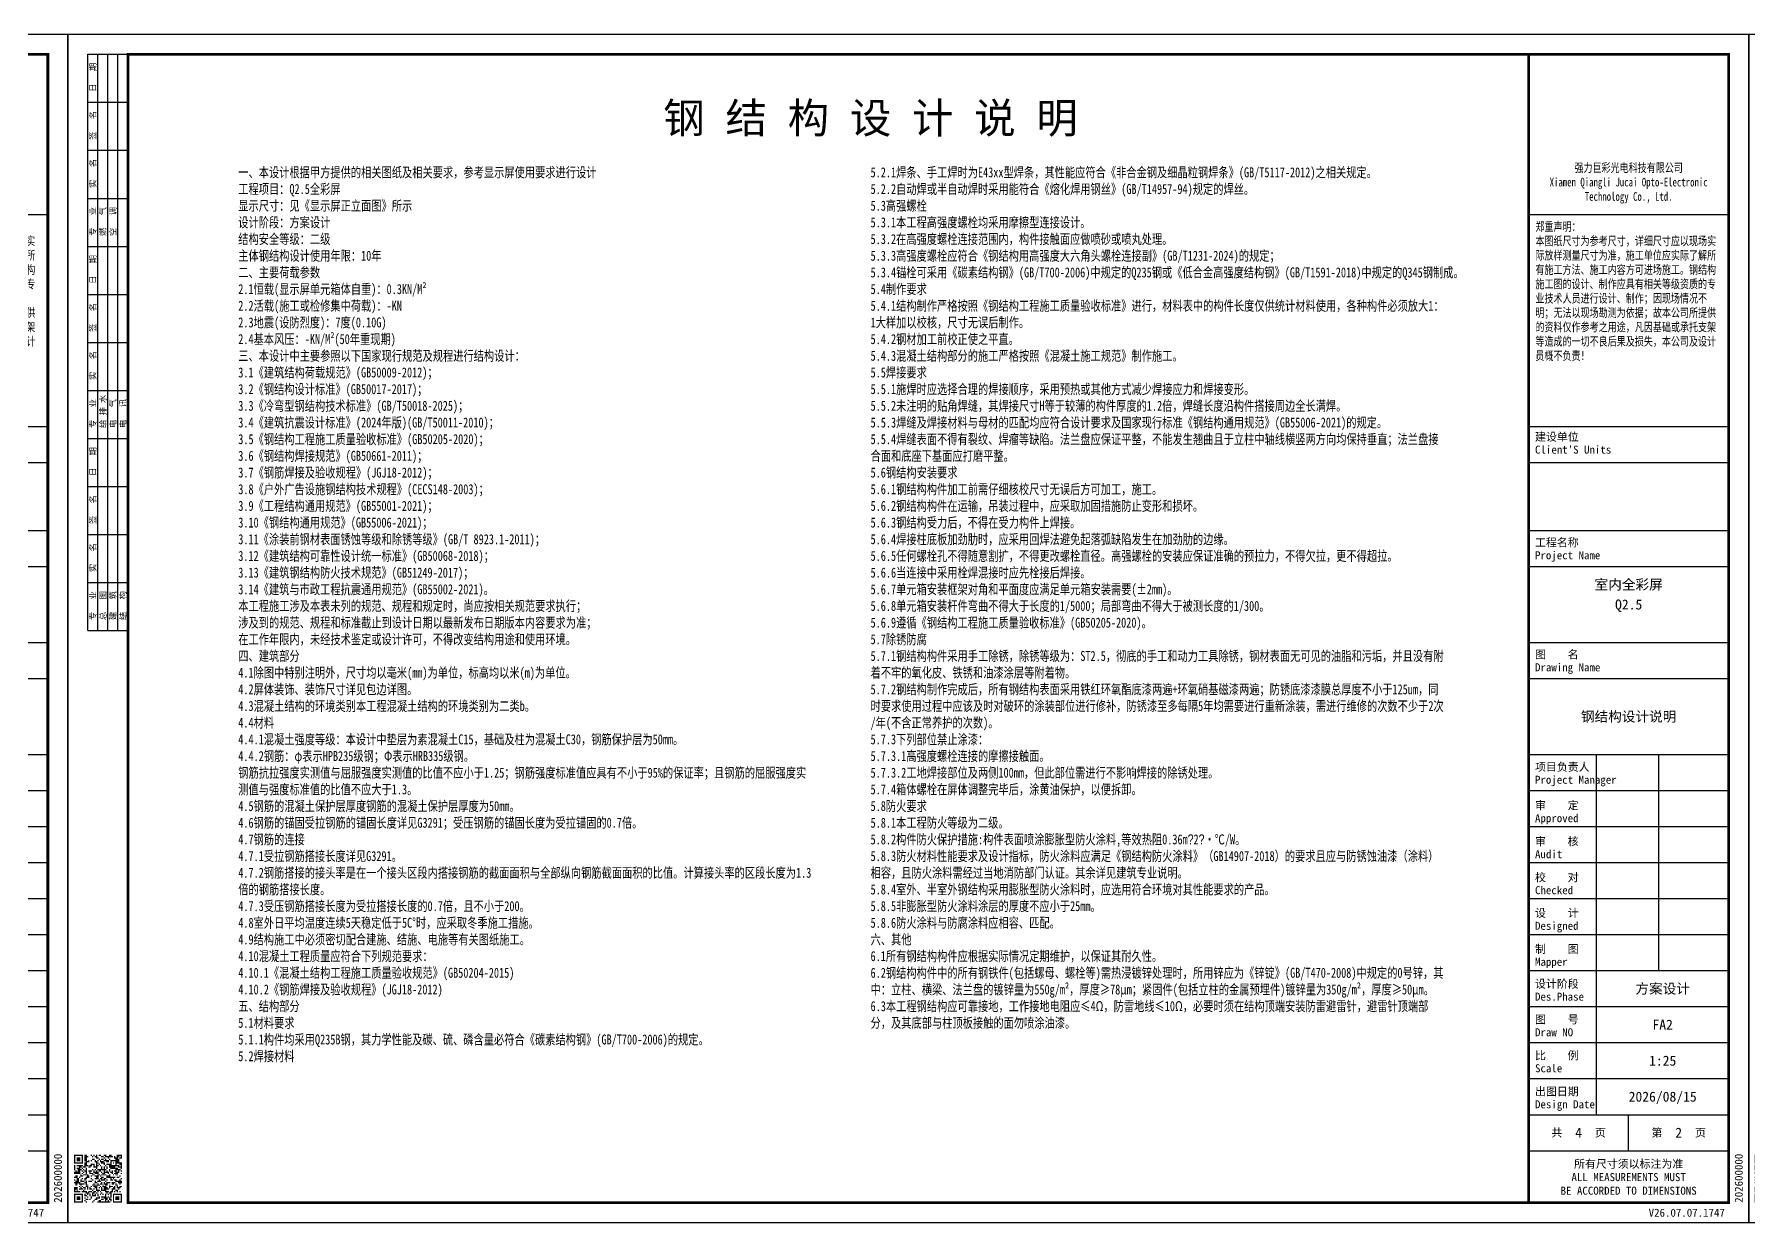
# Model space of a CAD drawing. Header units: millimetres. Extents: x -22809 to 19191, y -4184 to 3241.
# Drawn here: x -12519 to -1809, y -4184 to 3241 of the extents above; entities that cross this region are included whole.
import ezdxf
from ezdxf.enums import TextEntityAlignment as Align

# ---------------------------------------------------------------- set-up
doc = ezdxf.new("R2010")
doc.units = ezdxf.units.MM
doc.layers.add('会签栏框', color=4, linetype='Continuous')
doc.styles.add('ST', font='simsun.ttf', dxfattribs={"width": 0.75})

# ---------------------------------------------------------------- blocks, each defined once
blk = doc.blocks.new('TK')
at = {"color": 4}
blk.add_lwpolyline([(0, 0), (-420, 0), (-420, 297), (0, 297)], close=True, dxfattribs=at)
at = {"color": 4, "const_width": 0.7}
blk.add_lwpolyline([(-5, 5), (-405, 5), (-405, 292), (-5, 292)], close=True, dxfattribs=at)
blk.add_lwpolyline([(-55, 5), (-55, 292)], dxfattribs=at)
at = {"color": 4}
for points in [[(-55, 252), (-5, 252)], [(-55, 199), (-5, 199)], [(-55, 190), (-5, 190)], [(-55, 173), (-5, 173)], [(-55, 164), (-5, 164)], [(-55, 145), (-5, 145)], [(-55, 136), (-5, 136)], [(-55, 117), (-5, 117)], [(-38, 27), (-38, 117)], [(-22.5, 63), (-22.5, 117)], [(-55, 108), (-5, 108)], [(-55, 99), (-5, 99)], [(-55, 90), (-5, 90)], [(-55, 81), (-5, 81)], [(-55, 72), (-5, 72)], [(-55, 63), (-5, 63)], [(-55, 54), (-5, 54)], [(-55, 45), (-5, 45)], [(-55, 36), (-5, 36)], [(-55, 27), (-5, 27)], [(-30, 18), (-30, 27)], [(-55, 18), (-5, 18)]]:
    blk.add_lwpolyline(points, dxfattribs=at)
at = {"color": 0, "const_width": 0.324}
for points in [[(-418.5, 16.84), (-416.23, 16.84)], [(-418.5, 16.51), (-418.18, 16.51)], [(-418.5, 16.19), (-418.18, 16.19)], [(-418.5, 15.86), (-418.18, 15.86)], [(-418.5, 15.54), (-418.18, 15.54)], [(-418.5, 15.22), (-418.18, 15.22)], [(-418.5, 14.89), (-416.23, 14.89)], [(-418.5, 14.24), (-418.18, 14.24)], [(-418.5, 13.92), (-418.18, 13.92)], [(-418.5, 13.59), (-418.18, 13.59)], [(-418.5, 13.27), (-418.18, 13.27)], [(-418.18, 12.95), (-417.85, 12.95)], [(-417.85, 16.19), (-416.88, 16.19)], [(-417.85, 15.86), (-416.88, 15.86)], [(-417.85, 15.54), (-416.88, 15.54)], [(-417.85, 14.24), (-416.23, 14.24)], [(-417.85, 13.59), (-416.88, 13.59)], [(-417.53, 13.27), (-416.55, 13.27)], [(-417.53, 12.95), (-416.88, 12.95)], [(-417.2, 13.92), (-416.55, 13.92)], [(-416.55, 16.51), (-416.23, 16.51)], [(-416.55, 16.19), (-416.23, 16.19)], [(-416.55, 15.86), (-416.23, 15.86)], [(-416.55, 15.54), (-416.23, 15.54)], [(-416.55, 15.22), (-416.23, 15.22)], [(-416.55, 13.59), (-416.23, 13.59)], [(-416.55, 12.95), (-416.23, 12.95)], [(-416.23, 13.92), (-415.58, 13.92)], [(-416.23, 13.27), (-415.91, 13.27)], [(-415.91, 16.84), (-415.26, 16.84)], [(-415.91, 16.51), (-414.93, 16.51)], [(-415.91, 16.19), (-415.26, 16.19)], [(-415.91, 15.86), (-415.26, 15.86)], [(-415.91, 15.54), (-415.26, 15.54)], [(-415.91, 14.89), (-415.26, 14.89)], [(-415.91, 14.57), (-415.26, 14.57)], [(-415.91, 14.24), (-414.93, 14.24)], [(-415.91, 12.95), (-415.26, 12.95)], [(-415.58, 15.22), (-414.61, 15.22)], [(-415.58, 13.59), (-415.26, 13.59)], [(-415.58, 13.27), (-415.26, 13.27)], [(-414.93, 15.54), (-414.61, 15.54)], [(-414.93, 13.92), (-414.28, 13.92)], [(-414.93, 12.95), (-413.96, 12.95)], [(-414.61, 14.24), (-413.96, 14.24)], [(-414.28, 16.84), (-413.96, 16.84)], [(-414.28, 15.54), (-413.96, 15.54)], [(-414.28, 14.57), (-413.31, 14.57)], [(-413.96, 16.51), (-413.64, 16.51)], [(-413.96, 15.86), (-413.31, 15.86)], [(-413.96, 13.27), (-413.64, 13.27)], [(-413.64, 16.84), (-413.31, 16.84)], [(-413.64, 14.24), (-413.31, 14.24)], [(-413.64, 13.92), (-412.66, 13.92)], [(-413.64, 12.95), (-413.31, 12.95)], [(-413.31, 16.51), (-412.66, 16.51)], [(-413.31, 15.54), (-412.99, 15.54)], [(-413.31, 15.22), (-412.66, 15.22)], [(-413.31, 13.27), (-412.99, 13.27)], [(-412.99, 16.84), (-412.66, 16.84)], [(-412.99, 16.19), (-412.34, 16.19)], [(-412.99, 14.89), (-412.34, 14.89)], [(-412.99, 14.57), (-412.66, 14.57)], [(-412.99, 14.24), (-412.34, 14.24)], [(-412.99, 13.59), (-412.66, 13.59)], [(-412.99, 12.95), (-412.66, 12.95)], [(-412.66, 15.54), (-412.34, 15.54)], [(-412.66, 13.27), (-410.39, 13.27)], [(-412.34, 16.84), (-411.69, 16.84)], [(-412.34, 15.86), (-412.01, 15.86)], [(-412.34, 14.57), (-412.01, 14.57)], [(-412.34, 12.95), (-411.69, 12.95)], [(-412.01, 15.54), (-411.69, 15.54)], [(-412.01, 15.22), (-411.04, 15.22)], [(-412.01, 14.24), (-411.69, 14.24)], [(-411.69, 16.51), (-411.04, 16.51)], [(-411.69, 15.86), (-411.04, 15.86)], [(-411.69, 14.89), (-410.72, 14.89)], [(-411.69, 13.92), (-411.36, 13.92)], [(-411.69, 13.59), (-411.36, 13.59)], [(-411.04, 16.84), (-410.39, 16.84)], [(-411.04, 16.19), (-410.72, 16.19)], [(-411.04, 15.54), (-409.74, 15.54)], [(-411.04, 14.57), (-410.72, 14.57)], [(-411.04, 13.92), (-410.72, 13.92)], [(-411.04, 13.59), (-410.72, 13.59)], [(-411.04, 12.95), (-410.72, 12.95)], [(-410.72, 16.51), (-408.77, 16.51)], [(-410.72, 15.86), (-410.39, 15.86)], [(-410.72, 14.24), (-410.39, 14.24)], [(-410.39, 15.22), (-409.74, 15.22)], [(-410.39, 14.57), (-409.09, 14.57)], [(-410.39, 13.92), (-410.07, 13.92)], [(-410.39, 13.59), (-410.07, 13.59)], [(-410.39, 12.95), (-410.07, 12.95)], [(-410.07, 16.19), (-409.74, 16.19)], [(-409.74, 16.84), (-409.09, 16.84)], [(-409.74, 15.86), (-409.42, 15.86)], [(-409.74, 14.24), (-407.15, 14.24)], [(-409.74, 13.92), (-408.12, 13.92)], [(-409.74, 13.27), (-409.42, 13.27)], [(-409.74, 12.95), (-409.42, 12.95)], [(-409.42, 15.54), (-407.15, 15.54)], [(-409.42, 15.22), (-409.09, 15.22)], [(-409.42, 14.89), (-409.09, 14.89)], [(-409.42, 13.59), (-407.47, 13.59)], [(-409.09, 12.95), (-408.77, 12.95)], [(-408.77, 14.89), (-408.45, 14.89)], [(-408.45, 16.51), (-408.12, 16.51)], [(-408.45, 16.19), (-407.47, 16.19)], [(-408.45, 12.95), (-407.8, 12.95)], [(-408.12, 15.86), (-407.15, 15.86)], [(-408.12, 15.22), (-407.15, 15.22)], [(-408.12, 14.89), (-406.5, 14.89)], [(-408.12, 14.57), (-407.8, 14.57)], [(-408.12, 13.27), (-406.82, 13.27)], [(-407.8, 16.84), (-406.5, 16.84)], [(-407.8, 16.51), (-407.15, 16.51)], [(-407.47, 13.92), (-406.5, 13.92)], [(-407.47, 12.95), (-407.15, 12.95)], [(-407.15, 16.19), (-406.5, 16.19)], [(-407.15, 14.57), (-406.5, 14.57)], [(-406.82, 16.51), (-406.5, 16.51)], [(-406.82, 14.24), (-406.5, 14.24)], [(-406.82, 13.59), (-406.5, 13.59)], [(-406.82, 12.95), (-406.5, 12.95)], [(-418.5, 12.62), (-416.88, 12.62)], [(-418.5, 12.3), (-416.88, 12.3)], [(-418.5, 11.32), (-417.53, 11.32)], [(-418.5, 10.68), (-418.18, 10.68)], [(-418.5, 10.03), (-416.88, 10.03)], [(-418.5, 8.73), (-417.53, 8.73)], [(-418.18, 11.65), (-417.53, 11.65)], [(-418.18, 10.35), (-417.2, 10.35)], [(-418.18, 9.7), (-417.53, 9.7)], [(-418.18, 9.38), (-417.85, 9.38)], [(-417.85, 11), (-417.2, 11)], [(-417.85, 10.68), (-417.2, 10.68)], [(-417.2, 11.32), (-416.88, 11.32)], [(-417.2, 9.7), (-415.91, 9.7)], [(-417.2, 9.05), (-416.88, 9.05)], [(-416.88, 11.97), (-416.55, 11.97)], [(-416.88, 11.65), (-416.23, 11.65)], [(-416.88, 10.68), (-416.55, 10.68)], [(-416.88, 10.35), (-415.91, 10.35)], [(-416.88, 9.38), (-416.55, 9.38)], [(-416.88, 8.73), (-416.55, 8.73)], [(-416.55, 12.3), (-416.23, 12.3)], [(-416.55, 11), (-416.23, 11)], [(-416.55, 9.05), (-416.23, 9.05)], [(-416.23, 12.62), (-415.91, 12.62)], [(-416.23, 11.97), (-414.93, 11.97)], [(-416.23, 8.73), (-415.58, 8.73)], [(-415.91, 11), (-415.26, 11)], [(-415.91, 10.68), (-415.58, 10.68)], [(-415.91, 10.03), (-415.26, 10.03)], [(-415.58, 12.62), (-415.26, 12.62)], [(-415.58, 12.3), (-415.26, 12.3)], [(-415.58, 11.32), (-414.61, 11.32)], [(-415.58, 10.35), (-415.26, 10.35)], [(-415.58, 9.7), (-415.26, 9.7)], [(-415.58, 9.38), (-414.93, 9.38)], [(-415.58, 9.05), (-414.93, 9.05)], [(-415.26, 11.65), (-414.61, 11.65)], [(-415.26, 8.73), (-414.93, 8.73)], [(-414.93, 10.35), (-413.96, 10.35)], [(-414.61, 12.62), (-414.28, 12.62)], [(-414.61, 12.3), (-413.64, 12.3)], [(-414.61, 8.73), (-414.28, 8.73)], [(-414.28, 11.65), (-413.96, 11.65)], [(-414.28, 11), (-413.96, 11)], [(-414.28, 9.05), (-413.96, 9.05)], [(-413.96, 11.97), (-413.31, 11.97)], [(-413.96, 10.68), (-413.64, 10.68)], [(-413.96, 9.38), (-412.01, 9.38)], [(-413.64, 12.62), (-412.34, 12.62)], [(-413.64, 9.7), (-413.31, 9.7)], [(-413.64, 9.05), (-412.66, 9.05)], [(-413.31, 12.3), (-412.34, 12.3)], [(-413.31, 11.65), (-412.34, 11.65)], [(-413.31, 11), (-412.34, 11)], [(-413.31, 10.35), (-412.99, 10.35)], [(-413.31, 10.03), (-412.66, 10.03)], [(-413.31, 8.73), (-412.66, 8.73)], [(-412.99, 11.32), (-412.34, 11.32)], [(-412.66, 11.97), (-412.01, 11.97)], [(-412.66, 10.35), (-411.69, 10.35)], [(-412.66, 9.7), (-412.34, 9.7)], [(-412.34, 10.68), (-412.01, 10.68)], [(-412.34, 8.73), (-412.01, 8.73)], [(-412.01, 11.65), (-411.69, 11.65)], [(-412.01, 11), (-411.36, 11)], [(-412.01, 9.7), (-411.36, 9.7)], [(-412.01, 9.05), (-411.69, 9.05)], [(-411.69, 12.62), (-411.36, 12.62)], [(-411.69, 11.97), (-410.39, 11.97)], [(-411.69, 11.32), (-411.04, 11.32)], [(-411.69, 10.68), (-410.72, 10.68)], [(-411.69, 10.03), (-411.36, 10.03)], [(-411.69, 8.73), (-411.36, 8.73)], [(-411.36, 12.3), (-410.72, 12.3)], [(-411.36, 9.38), (-411.04, 9.38)], [(-411.36, 9.05), (-410.39, 9.05)], [(-411.04, 12.62), (-409.74, 12.62)], [(-411.04, 11), (-410.39, 11)], [(-411.04, 10.03), (-410.72, 10.03)], [(-411.04, 9.7), (-410.07, 9.7)], [(-411.04, 8.73), (-410.07, 8.73)], [(-410.72, 10.35), (-410.39, 10.35)], [(-410.72, 9.38), (-410.07, 9.38)], [(-410.39, 11.65), (-409.42, 11.65)], [(-410.39, 11.32), (-408.12, 11.32)], [(-410.39, 10.68), (-410.07, 10.68)], [(-410.39, 10.03), (-409.42, 10.03)], [(-410.07, 12.3), (-409.74, 12.3)], [(-409.74, 11.97), (-409.42, 11.97)], [(-409.74, 9.38), (-409.42, 9.38)], [(-409.74, 9.05), (-408.77, 9.05)], [(-409.74, 8.73), (-409.42, 8.73)], [(-409.42, 12.62), (-408.77, 12.62)], [(-409.42, 11), (-409.09, 11)], [(-409.42, 10.68), (-408.77, 10.68)], [(-409.09, 12.3), (-408.77, 12.3)], [(-409.09, 10.03), (-408.12, 10.03)], [(-409.09, 9.7), (-408.45, 9.7)], [(-408.77, 11.97), (-408.45, 11.97)], [(-408.77, 11), (-408.45, 11)], [(-408.77, 8.73), (-408.12, 8.73)], [(-408.45, 12.3), (-407.47, 12.3)], [(-408.45, 10.68), (-407.8, 10.68)], [(-408.45, 9.05), (-408.12, 9.05)], [(-408.12, 12.62), (-407.15, 12.62)], [(-408.12, 11.97), (-407.47, 11.97)], [(-408.12, 10.35), (-406.5, 10.35)], [(-408.12, 9.7), (-407.8, 9.7)], [(-408.12, 9.38), (-407.47, 9.38)], [(-407.8, 11.32), (-407.15, 11.32)], [(-407.8, 9.05), (-407.47, 9.05)], [(-407.8, 8.73), (-406.82, 8.73)], [(-407.47, 10.03), (-406.5, 10.03)], [(-407.15, 11.65), (-406.82, 11.65)], [(-407.15, 10.68), (-406.82, 10.68)], [(-407.15, 9.7), (-406.82, 9.7)], [(-407.15, 9.05), (-406.5, 9.05)], [(-406.82, 12.3), (-406.5, 12.3)], [(-406.82, 11), (-406.5, 11)], [(-418.5, 8.41), (-417.53, 8.41)], [(-418.5, 8.08), (-418.18, 8.08)], [(-418.5, 7.76), (-416.88, 7.76)], [(-418.5, 7.11), (-416.23, 7.11)], [(-418.5, 6.78), (-418.18, 6.78)], [(-418.5, 6.46), (-418.18, 6.46)], [(-418.5, 6.14), (-418.18, 6.14)], [(-418.5, 5.81), (-418.18, 5.81)], [(-418.5, 5.49), (-418.18, 5.49)], [(-418.5, 5.16), (-416.23, 5.16)], [(-417.85, 8.08), (-417.53, 8.08)], [(-417.85, 6.46), (-416.88, 6.46)], [(-417.85, 6.14), (-416.88, 6.14)], [(-417.85, 5.81), (-416.88, 5.81)], [(-417.2, 8.41), (-416.23, 8.41)], [(-416.55, 7.76), (-415.26, 7.76)], [(-416.55, 6.78), (-416.23, 6.78)], [(-416.55, 6.46), (-416.23, 6.46)], [(-416.55, 6.14), (-416.23, 6.14)], [(-416.55, 5.81), (-416.23, 5.81)], [(-416.55, 5.49), (-416.23, 5.49)], [(-416.23, 8.08), (-415.91, 8.08)], [(-415.91, 8.41), (-415.58, 8.41)], [(-415.91, 7.11), (-415.58, 7.11)], [(-415.91, 6.78), (-415.26, 6.78)], [(-415.91, 6.14), (-415.58, 6.14)], [(-415.91, 5.49), (-415.58, 5.49)], [(-415.58, 7.43), (-414.61, 7.43)], [(-415.58, 5.81), (-414.93, 5.81)], [(-415.58, 5.16), (-415.26, 5.16)], [(-415.26, 8.41), (-414.93, 8.41)], [(-415.26, 7.11), (-414.93, 7.11)], [(-415.26, 6.46), (-414.93, 6.46)], [(-414.93, 7.76), (-413.96, 7.76)], [(-414.61, 8.41), (-413.96, 8.41)], [(-414.61, 7.11), (-414.28, 7.11)], [(-414.61, 6.78), (-414.28, 6.78)], [(-414.61, 5.81), (-414.28, 5.81)], [(-414.28, 6.46), (-413.96, 6.46)], [(-414.28, 6.14), (-413.96, 6.14)], [(-413.96, 8.08), (-413.64, 8.08)], [(-413.96, 7.43), (-413.31, 7.43)], [(-413.96, 7.11), (-413.64, 7.11)], [(-413.96, 6.78), (-412.99, 6.78)], [(-413.96, 5.16), (-413.64, 5.16)], [(-413.64, 8.41), (-413.31, 8.41)], [(-413.64, 7.76), (-412.99, 7.76)], [(-413.64, 5.49), (-413.31, 5.49)], [(-413.31, 7.11), (-412.99, 7.11)], [(-413.31, 5.81), (-412.66, 5.81)], [(-412.99, 8.41), (-412.66, 8.41)], [(-412.99, 8.08), (-412.01, 8.08)], [(-412.99, 7.43), (-412.66, 7.43)], [(-412.99, 6.14), (-412.01, 6.14)], [(-412.66, 7.76), (-412.34, 7.76)], [(-412.66, 7.11), (-412.34, 7.11)], [(-412.66, 6.78), (-412.34, 6.78)], [(-412.66, 5.16), (-409.42, 5.16)], [(-412.34, 6.46), (-412.01, 6.46)], [(-412.34, 5.49), (-411.69, 5.49)], [(-412.01, 7.76), (-411.69, 7.76)], [(-412.01, 7.11), (-411.69, 7.11)], [(-411.69, 8.41), (-411.36, 8.41)], [(-411.69, 8.08), (-410.39, 8.08)], [(-411.69, 7.43), (-411.36, 7.43)], [(-411.69, 6.46), (-410.39, 6.46)], [(-411.69, 5.81), (-411.04, 5.81)], [(-411.36, 7.11), (-411.04, 7.11)], [(-411.04, 8.41), (-409.74, 8.41)], [(-411.04, 6.14), (-410.07, 6.14)], [(-410.72, 7.76), (-409.74, 7.76)], [(-410.72, 7.11), (-410.39, 7.11)], [(-410.72, 6.78), (-410.39, 6.78)], [(-410.72, 5.81), (-410.07, 5.81)], [(-410.72, 5.49), (-410.39, 5.49)], [(-410.39, 7.43), (-410.07, 7.43)], [(-410.07, 7.11), (-409.74, 7.11)], [(-410.07, 6.46), (-409.74, 6.46)], [(-410.07, 5.49), (-409.74, 5.49)], [(-409.74, 7.43), (-409.09, 7.43)], [(-409.74, 6.14), (-409.42, 6.14)], [(-409.74, 5.81), (-409.09, 5.81)], [(-409.42, 7.76), (-408.77, 7.76)], [(-409.42, 7.11), (-409.09, 7.11)], [(-409.42, 6.78), (-409.09, 6.78)], [(-409.42, 6.46), (-409.09, 6.46)], [(-409.42, 5.49), (-409.09, 5.49)], [(-409.09, 8.41), (-408.12, 8.41)], [(-409.09, 8.08), (-408.77, 8.08)], [(-408.77, 7.11), (-406.5, 7.11)], [(-408.77, 6.78), (-408.45, 6.78)], [(-408.77, 6.46), (-408.45, 6.46)], [(-408.77, 6.14), (-408.45, 6.14)], [(-408.77, 5.81), (-408.45, 5.81)], [(-408.77, 5.49), (-408.45, 5.49)], [(-408.77, 5.16), (-406.5, 5.16)], [(-408.45, 7.76), (-408.12, 7.76)], [(-408.12, 8.08), (-407.47, 8.08)], [(-408.12, 6.46), (-407.15, 6.46)], [(-408.12, 6.14), (-407.15, 6.14)], [(-408.12, 5.81), (-407.15, 5.81)], [(-407.8, 7.76), (-407.47, 7.76)], [(-407.47, 8.41), (-407.15, 8.41)], [(-407.15, 7.76), (-406.82, 7.76)], [(-406.82, 6.78), (-406.5, 6.78)], [(-406.82, 6.46), (-406.5, 6.46)], [(-406.82, 6.14), (-406.5, 6.14)], [(-406.82, 5.81), (-406.5, 5.81)], [(-406.82, 5.49), (-406.5, 5.49)]]:
    blk.add_lwpolyline(points, dxfattribs=at)
at = {"layer": '会签栏框', "color": 4}
for points in [[(-415, 148), (-415, 292)], [(-415, 292), (-405, 292)], [(-412.5, 148), (-412.5, 292)], [(-410, 148), (-410, 292)], [(-407.5, 148), (-407.5, 292)], [(-415, 280), (-405, 280)], [(-415, 268), (-405, 268)], [(-415, 256), (-405, 256)], [(-415, 244), (-405, 244)], [(-415, 232), (-405, 232)], [(-415, 220), (-405, 220)], [(-415, 208), (-405, 208)], [(-415, 196), (-405, 196)], [(-415, 184), (-405, 184)], [(-415, 172), (-405, 172)], [(-415, 160), (-405, 160)], [(-415, 148), (-405, 148)]]:
    blk.add_lwpolyline(points, dxfattribs=at)
at = {"color": 4, "style": 'ST'}
for s, p in [('建设单位', (-53.4, 195.4)), ("Client'S Units", (-53.4, 192.2)), ('工程名称', (-53.4, 169)), ('Project Name', (-53.4, 165.8)), ('图    名', (-53.4, 141)), ('Drawing Name', (-53.4, 137.8)), ('项目负责人', (-53.4, 112.9)), ('Project Manager', (-53.4, 109.7)), ('审    定', (-53.4, 103.3)), ('Approved', (-53.4, 100.1)), ('审    核', (-53.4, 94.3)), ('Audit', (-53.4, 91.1)), ('校    对', (-53.4, 85.3)), ('Checked', (-53.4, 82.1)), ('设    计', (-53.4, 76.4)), ('Designed', (-53.4, 73.2)), ('制    图', (-53.4, 67.4)), ('Mapper', (-53.4, 64.2)), ('设计阶段', (-53.4, 58.7)), ('Des.Phase', (-53.4, 55.5)), ('图    号', (-53.4, 49.8)), ('Draw NO', (-53.4, 46.6)), ('比    例', (-53.4, 40.8)), ('Scale', (-53.4, 37.6)), ('Design Date', (-53.4, 28.6)), ('出图日期', (-53.4, 31.8)), ('V26.07.07.1747', (-25, 1.5))]:
    blk.add_text(s, height=2, dxfattribs=at).set_placement(p)
for s, p in [('共      页', (-42.5, 22.5)), ('第      页', (-17.5, 22.5))]:
    blk.add_text(s, height=2, dxfattribs=at).set_placement(p, align=Align.MIDDLE_CENTER)
for s, p in [('所有尺寸须以标注为准', (-30, 13.7)), ('BE ACCORDED TO DIMENSIONS', (-30, 7)), ('ALL MEASUREMENTS MUST', (-30, 10.4))]:
    blk.add_text(s, height=2, dxfattribs=at).set_placement(p, align=Align.CENTER)
blk.add_text('202600000', height=2, rotation=90, dxfattribs=at).set_placement((-1.5, 5))
at = {"color": 4, "char_height": 2.15, "style": 'ST'}
for s, insert, width, attachment_point in [('强力巨彩光电科技有限公司\\PXiamen Qiangli Jucai Opto-Electronic Technology Co., Ltd.', (-30, 259.7), 50, 5), ('郑重声明：\\P本图纸尺寸为参考尺寸，详细尺寸应以现场实际放样测量尺寸为准，施工单位应实际了解所有施工方法、施工内容方可进场施工。钢结构施工图的设计、制作应具有相关等级资质的专业技术人员进行设计、制作；因现场情况不明；无法以现场勘测为依据；故本公司所提供的资料仅作参考之用途，凡因基础或承托支架等造成的一切不良后果及损失，本公司及设计员概不负责！', (-53.3, 250), 46.8, 1)]:
    blk.add_mtext(s, dxfattribs=dict(at, insert=insert, width=width, attachment_point=attachment_point))
at = {"color": 4, "style": 'ST'}
for tag, p in [('建设单位', (-30, 181.5)), ('工程名称1', (-30, 159.5)), ('工程名称2', (-30, 154.5)), ('工程名称3', (-30, 149.5)), ('图名', (-30, 126.5)), ('设计阶段', (-21.5, 58.5)), ('图号', (-21.5, 49.5)), ('比例', (-21.5, 40.5)), ('出图日期', (-21.5, 31.5)), ('总页', (-42.5, 22.5)), ('页码', (-17.5, 22.5))]:
    blk.add_attdef(tag, text='', height=2.5, dxfattribs=at).set_placement(p, align=Align.MIDDLE_CENTER)
at = {"layer": '会签栏框', "color": 4, "style": 'ST'}
for s, p in [('日   期', (-413, 282.6)), ('签   名', (-413, 270.6)), ('实   名', (-413, 258.6)), ('专   业', (-413, 246.6)), ('燃   气', (-410.5, 246.6)), ('空   调', (-408, 246.6)), ('日   期', (-413, 234.6)), ('签   名', (-413, 222.6)), ('实   名', (-413, 210.6)), ('专   业', (-413, 198.6)), ('给 排 水', (-410.5, 198.6)), ('电   气', (-408, 198.6)), ('电   讯', (-405.5, 198.6)), ('日   期', (-413, 186.6)), ('签   名', (-413, 174.6)), ('实   名', (-413, 162.6)), ('专   业', (-413, 150.6)), ('总   图', (-410.5, 150.6)), ('建   筑', (-408, 150.6)), ('结   构', (-405.5, 150.6))]:
    blk.add_text(s, height=1.5, rotation=90, dxfattribs=at).set_placement(p)
blk = doc.blocks.new('钢结构设计说明')
at = {"style": 'ST'}
blk.add_text('钢 结 构 设 计 说 明', height=7.6, dxfattribs=at).set_placement((0, 0), align=Align.BOTTOM_CENTER)
at = {"char_height": 2.5, "width": 144, "attachment_point": 1, "style": 'ST'}
for s, insert in [('\\C0;一、本设计根据甲方提供的相关图纸及相关要求，参考显示屏使用要求进行设计\\P\\C6;工程项目：Q2.5全彩屏\\P显示尺寸：见《显示屏正立面图》所示\\P设计阶段：方案设计\\P结构安全等级：二级\\P主体钢结构设计使用年限：10年\\C0;\\P二、主要荷载参数\\P\\C6;2.1恒载(显示屏单元箱体自重)：0.3KN/M²\\P2.2活载(施工或检修集中荷载)：-KN\\P2.3地震(设防烈度)：7度(0.10G)\\P2.4基本风压：-KN/M²(50年重现期)\\C0;\\P三、本设计中主要参照以下国家现行规范及规程进行结构设计：\\P3.1《建筑结构荷载规范》(GB50009-2012)；\\P3.2《钢结构设计标准》(GB50017-2017)；\\P3.3《冷弯型钢结构技术标准》(GB/T50018-2025)；\\P3.4《建筑抗震设计标准》(2024年版)(GB/T50011-2010)；\\P3.5《钢结构工程施工质量验收标准》(GB50205-2020)；\\P3.6《钢结构焊接规范》(GB50661-2011)；\\P3.7《钢筋焊接及验收规程》(JGJ18-2012)；\\P3.8《户外广告设施钢结构技术规程》(CECS148-2003)；\\P3.9《工程结构通用规范》(GB55001-2021)；\\P3.10《钢结构通用规范》(GB55006-2021)；\\P3.11《涂装前钢材表面锈蚀等级和除锈等级》(GB/T 8923.1-2011)；\\P3.12《建筑结构可靠性设计统一标准》(GB50068-2018)；\\P3.13《建筑钢结构防火技术规范》(GB51249-2017)；\\P3.14《建筑与市政工程抗震通用规范》(GB55002-2021)。\\P本工程施工涉及本表未列的规范、规程和规定时，尚应按相关规范要求执行；\\P涉及到的规范、规程和标准截止到设计日期以最新发布日期版本内容要求为准；\\P在工作年限内，未经技术鉴定或设计许可，不得改变结构用途和使用环境。\\P四、建筑部分\\P4.1除图中特别注明外，尺寸均以毫米(mm)为单位，标高均以米(m)为单位。\\P4.2屏体装饰、装饰尺寸详见包边详图。\\P4.3混凝土结构的环境类别本工程混凝土结构的环境类别为二类b。\\P4.4材料\\P4.4.1混凝土强度等级：本设计中垫层为素混凝土C15，基础及柱为混凝土C30，钢筋保护层为50mm。\\P4.4.2钢筋：φ表示HPB235级钢；Φ表示HRB335级钢。\\P钢筋抗拉强度实测值与屈服强度实测值的比值不应小于1.25；钢筋强度标准值应具有不小于95%的保证率；且钢筋的屈服强度实测值与强度标准值的比值不应大于1.3。\\P4.5钢筋的混凝土保护层厚度钢筋的混凝土保护层厚度为50mm。\\P4.6钢筋的锚固受拉钢筋的锚固长度详见G3291；受压钢筋的锚固长度为受拉锚固的0.7倍。\\P4.7钢筋的连接\\P4.7.1受拉钢筋搭接长度详见G3291。\\P4.7.2钢筋搭接的接头率是在一个接头区段内搭接钢筋的截面面积与全部纵向钢筋截面面积的比值。计算接头率的区段长度为1.3倍的钢筋搭接长度。\\P4.7.3受压钢筋搭接长度为受拉搭接长度的0.7倍，且不小于200。\\P4.8室外日平均温度连续5天稳定低于5C°时，应采取冬季施工措施。\\P4.9结构施工中必须密切配合建施、结施、电施等有关图纸施工。\\P4.10混凝土工程质量应符合下列规范要求：\\P4.10.1《混凝土结构工程施工质量验收规范》(GB50204-2015)\\P4.10.2《钢筋焊接及验收规程》(JGJ18-2012)\\P五、结构部分\\P5.1材料要求\\P5.1.1构件均采用Q235B钢，其力学性能及碳、硫、磷含量必符合《碳素结构钢》(GB/T700-2006)的规定。\\P5.2焊接材料', (-158, -6.25)), ('\\C0;5.2.1焊条、手工焊时为E43xx型焊条，其性能应符合《非合金钢及细晶粒钢焊条》(GB/T5117-2012)之相关规定。\\P5.2.2自动焊或半自动焊时采用能符合《熔化焊用钢丝》(GB/T14957-94)规定的焊丝。\\P5.3高强螺栓\\P5.3.1本工程高强度螺栓均采用摩擦型连接设计。\\P5.3.2在高强度螺栓连接范围内，构件接触面应做喷砂或喷丸处理。\\P5.3.3高强度螺栓应符合《钢结构用高强度大六角头螺栓连接副》(GB/T1231-2024)的规定；\\P5.3.4锚栓可采用《碳素结构钢》(GB/T700-2006)中规定的Q235钢或《低合金高强度结构钢》(GB/T1591-2018)中规定的Q345钢制成。\\P5.4制作要求\\P5.4.1结构制作严格按照《钢结构工程施工质量验收标准》进行，材料表中的构件长度仅供统计材料使用，各种构件必须放大1：1大样加以校核，尺寸无误后制作。\\P5.4.2钢材加工前校正使之平直。\\P5.4.3混凝土结构部分的施工严格按照《混凝土施工规范》制作施工。\\P5.5焊接要求\\P5.5.1施焊时应选择合理的焊接顺序，采用预热或其他方式减少焊接应力和焊接变形。\\P5.5.2未注明的贴角焊缝，其焊接尺寸H等于较薄的构件厚度的1.2倍，焊缝长度沿构件搭接周边全长满焊。\\P5.5.3焊缝及焊接材料与母材的匹配均应符合设计要求及国家现行标准《钢结构通用规范》(GB55006-2021)的规定。\\P5.5.4焊缝表面不得有裂纹、焊瘤等缺陷。法兰盘应保证平整，不能发生翘曲且于立柱中轴线横竖两方向均保持垂直；法兰盘接合面和底座下基面应打磨平整。\\P5.6钢结构安装要求\\P5.6.1钢结构构件加工前需仔细核校尺寸无误后方可加工，施工。\\P5.6.2钢结构构件在运输，吊装过程中，应采取加固措施防止变形和损坏。\\P5.6.3钢结构受力后，不得在受力构件上焊接。\\P5.6.4焊接柱底板加劲肋时，应采用回焊法避免起落弧缺陷发生在加劲肋的边缘。\\P5.6.5任何螺栓孔不得随意割扩，不得更改螺栓直径。高强螺栓的安装应保证准确的预拉力，不得欠拉，更不得超拉。\\P5.6.6当连接中采用栓焊混接时应先栓接后焊接。\\P5.6.7单元箱安装框架对角和平面度应满足单元箱安装需要(±2mm)。\\P5.6.8单元箱安装杆件弯曲不得大于长度的1/5000；局部弯曲不得大于被测长度的1/300。\\P5.6.9遵循《钢结构工程施工质量验收标准》(GB50205-2020)。\\P\\C4;5.7除锈防腐\\P5.7.1钢结构构件采用手工除锈，除锈等级为：ST2.5，彻底的手工和动力工具除锈，钢材表面无可见的油脂和污垢，并且没有附着不牢的氧化皮、铁锈和油漆涂层等附着物。\\P5.7.2钢结构制作完成后，所有钢结构表面采用铁红环氧酯底漆两遍+环氧硝基磁漆两遍；防锈底漆漆膜总厚度不小于125um，同时要求使用过程中应该及时对破环的涂装部位进行修补，防锈漆至多每隔5年均需要进行重新涂装，需进行维修的次数不少于2次/年(不含正常养护的次数)。\\P5.7.3下列部位禁止涂漆：\\P5.7.3.1高强度螺栓连接的摩擦接触面。\\P5.7.3.2工地焊接部位及两侧100mm，但此部位需进行不影响焊接的除锈处理。\\P5.7.4箱体螺栓在屏体调整完毕后，涂黄油保护，以便拆卸。\\P\\C7;5.8防火要求\\P5.8.1本工程防火等级为二级。\\P5.8.2构件防火保护措施:构件表面喷涂膨胀型防火涂料,等效热阻0.36m\x8c2\x8d·℃/W。\\P5.8.3防火材料性能要求及设计指标，防火涂料应满足《钢结构防火涂料》（GB14907-2018）的要求且应与防锈蚀油漆（涂料）相容，且防火涂料需经过当地消防部门认证。其余详见建筑专业说明。\\P5.8.4室外、半室外钢结构采用膨胀型防火涂料时，应选用符合环境对其性能要求的产品。\\P5.8.5非膨胀型防火涂料涂层的厚度不应小于25mm。\\P5.8.6防火涂料与防腐涂料应相容、匹配。\\C0;\\P六、其他\\P6.1所有钢结构构件应根据实际情况定期维护，以保证其耐久性。\\P6.2钢结构构件中的所有钢铁件(包括螺母、螺栓等)需热浸镀锌处理时，所用锌应为《锌锭》(GB/T470-2008)中规定的0号锌，其中：立柱、横梁、法兰盘的镀锌量为550g/m²，厚度≥78μm；紧固件(包括立柱的金属预埋件)镀锌量为350g/m²，厚度≥50μm。\\P6.3本工程钢结构应可靠接地，工作接地电阻应≤4Ω，防雷地线≤10Ω，必要时须在结构顶端安装防雷避雷针，避雷针顶端部分，及其底部与柱顶板接触的面勿喷涂油漆。', (0, -6.25))]:
    blk.add_mtext(s, dxfattribs=dict(at, insert=insert))

msp = doc.modelspace()

# ---------------------------------------------------------------- block references
at = {"xscale": 25, "yscale": 25}
for p, values in [((-12309.2275, -4183.8625), {'工程名称1': '室内全彩屏', '工程名称2': 'Q2.5', '图名': '封面', '设计阶段': '方案设计', '图号': 'FA1', '比例': '1:25', '出图日期': '2026/08/15', '总页': '4', '页码': '1'}), ((-1809.2275, -4183.8625), {'工程名称1': '室内全彩屏', '工程名称2': 'Q2.5', '图名': '钢结构设计说明', '设计阶段': '方案设计', '图号': 'FA2', '比例': '1:25', '出图日期': '2026/08/15', '总页': '4', '页码': '2'}), ((8690.7725, -4183.8625), {'工程名称1': '室内全彩屏', '工程名称2': 'Q2.5', '图名': '显示屏正立面图', '设计阶段': '方案设计', '图号': 'FA3', '比例': '1:25', '出图日期': '2026/08/15', '总页': '4', '页码': '3'})]:
    msp.add_blockref('TK', p, dxfattribs=at).add_auto_attribs(values)
msp.add_blockref('钢结构设计说明', (-7294.9775, 2566.1375), dxfattribs=at)

doc.saveas('drawing.dxf')
